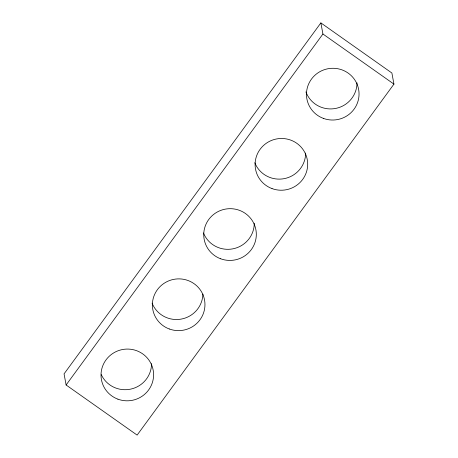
<?xml version="1.0" encoding="UTF-8"?>
<svg xmlns="http://www.w3.org/2000/svg" width="458" height="458" viewBox="0 0 458 458"><rect width="100%" height="100%" fill="white"/><g stroke="black" fill="none" stroke-linecap="round" stroke-linejoin="round"><path stroke-width="0.69" d="M320.869 22.9L64.057 373.888L66.112 384.989L137.131 435.1L393.943 84.112L391.888 73.011L320.869 22.9L322.924 34.001L393.943 84.112M66.112 384.989L322.924 34.001M356.988 82.841A26.306 25.86 -10.5 0 1 336.218 108.317A26.306 25.86 -10.5 0 1 306.7 93.776M306.425 93.163A26.306 25.86 -10.5 0 1 305.933 91.903M305.629 153.041A26.306 25.86 -10.5 0 1 284.183 178.654A26.306 25.86 -10.5 0 1 254.808 162.733M254.264 223.235A26.306 25.86 -10.5 0 1 232.819 248.849A26.306 25.86 -10.5 0 1 203.449 232.927M202.894 294.116A26.306 25.86 -10.5 0 1 181.116 319.111A26.306 25.86 -10.5 0 1 152.085 303.127M151.541 363.629A26.306 25.86 -10.5 0 1 130.765 389.105A26.306 25.86 -10.5 0 1 101.247 374.564M323.382 118.387A26.306 25.86 -10.5 0 0 358.717 89.894A26.306 25.86 -10.5 0 0 316.163 74.185A26.306 25.86 -10.5 0 0 323.382 118.387M272.023 188.587A26.306 25.86 -10.5 0 0 307.352 160.094A26.306 25.86 -10.5 0 0 264.798 144.385A26.306 25.86 -10.5 0 0 272.023 188.587M220.659 258.781A26.306 25.86 -10.5 0 0 255.988 230.288A26.306 25.86 -10.5 0 0 213.439 214.579A26.306 25.86 -10.5 0 0 220.659 258.781M169.3 328.981A26.306 25.86 -10.5 0 0 204.629 300.488A26.306 25.86 -10.5 0 0 162.075 284.779A26.306 25.86 -10.5 0 0 169.3 328.981M117.935 399.176A26.306 25.86 -10.5 0 0 153.264 370.682A26.306 25.86 -10.5 0 0 110.71 354.973A26.306 25.86 -10.5 0 0 117.935 399.176"/></g></svg>
